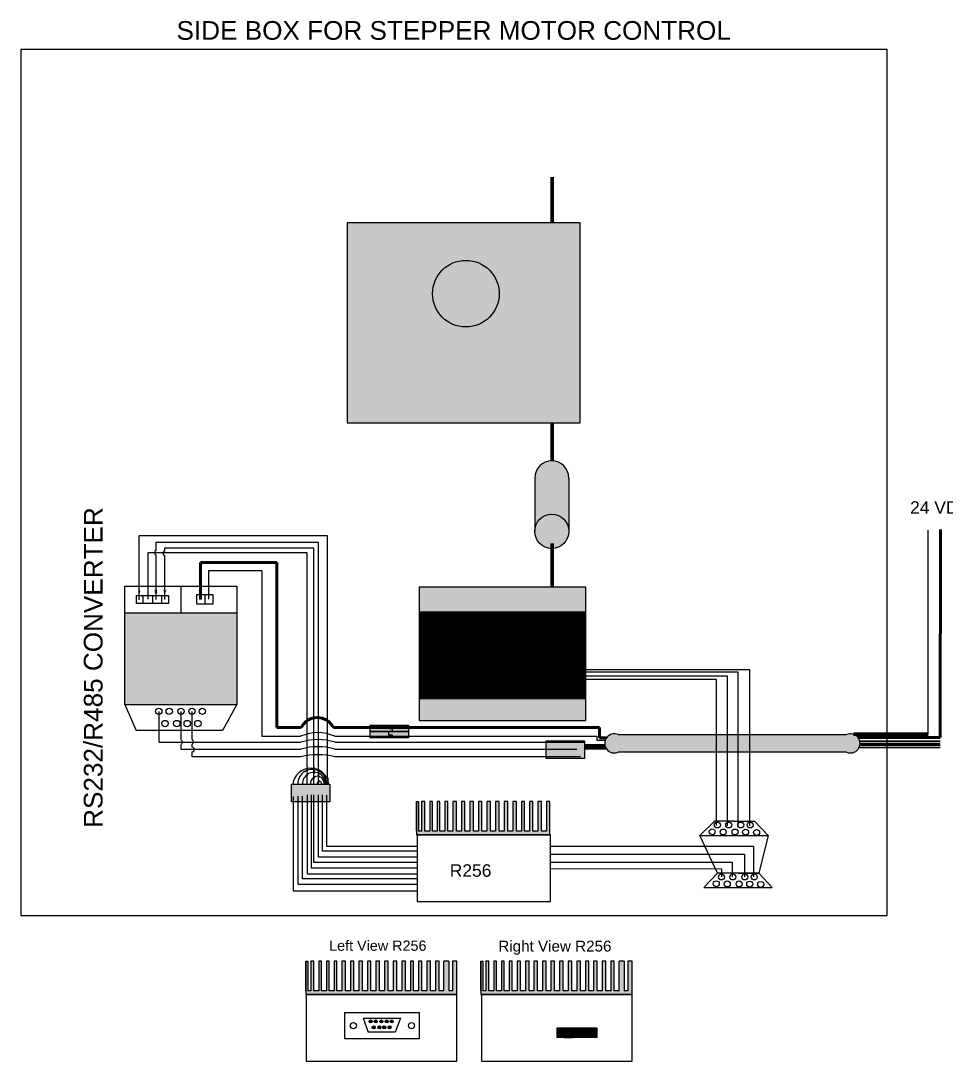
# Paper-space layout 'Layout1' of a CAD drawing. Header units: inches. Extents: x 0.8 to 43.6, y 0.8 to 32.
# Drawn here: x 0.81 to 28.58, y 0.81 to 32.04 of the extents above; entities that cross this region are included whole.
import ezdxf

# ---------------------------------------------------------------- set-up
doc = ezdxf.new("R2010")
doc.units = ezdxf.units.IN
doc.header["$MEASUREMENT"] = 0
doc.linetypes.add('ACAD_ISO03W100', pattern=[30, 12, -18])
for name, color, linetype, lineweight in [('24VDC', 1, 'Continuous', 60), ('tape', 8, 'Continuous', 90), ('White Wires Not Used', 251, 'Continuous', 25)]:
    doc.layers.add(name, color=color, linetype=linetype, lineweight=lineweight)
for name, color, linetype in [('Black GND', 250, 'Continuous'), ('Connectors', 250, 'Continuous'), ('goes out of box', 4, 'Continuous'), ('Mechanical Syste', 251, 'Continuous'), ('r232 motor control wires', 251, 'Continuous'), ('R232-R485 Converter', 189, 'Continuous'), ('R256', 7, 'Continuous'), ('R256 WIRES', 7, 'Continuous'), ('R485 Wires', 255, 'Continuous'), ('Stepper Motor', 250, 'Continuous'), ('Texts', 6, 'Continuous'), ('White Wire Cape', 251, 'Continuous'), ('White Wires Lateral', 251, 'Continuous')]:
    doc.layers.add(name, color=color, linetype=linetype)
doc.styles.get("Standard").update_dxf_attribs({"font": 'arial.ttf'})

psp = doc.layouts.get("Layout1")

# ---------------------------------------------------------------- hatches: boundary and pattern name
at = {"layer": 'Black GND'}
h = psp.add_hatch(color=1, dxfattribs=at)
h.dxf.hatch_style = 1
h.paths.add_polyline_path([(11.843, 10.899), (11.843, 10.798), (11.953, 10.798), (11.953, 10.707), (12.445, 10.707), (12.445, 10.899)])
at = {"layer": 'goes out of box'}
h = psp.add_hatch(color=1, dxfattribs=at)
h.dxf.hatch_style = 1
h.paths.add_polyline_path([(11.843, 10.899), (11.843, 10.798), (11.953, 10.798), (11.953, 10.707), (12.445, 10.707), (12.445, 10.899)], flags=17)
h.paths.add_polyline_path([(12.445, 10.707), (12.445, 10.899), (11.294, 10.899), (11.294, 10.707)])
at = {"layer": 'goes out of box', "true_color": 0x000000}
h = psp.add_hatch(color=18, dxfattribs=at)
h.dxf.hatch_style = 1
h.paths.add_polyline_path([(12.445, 10.515), (12.445, 10.707), (11.845, 10.707), (11.845, 10.606), (11.955, 10.606), (11.955, 10.515)])
h.paths.add_polyline_path([(11.955, 10.515), (11.955, 10.606), (11.845, 10.606), (11.845, 10.707), (11.294, 10.707), (11.294, 10.515)])
at = {"layer": 'Mechanical Syste', "true_color": 0x991b1e, "transparency": 33554687}
h = psp.add_hatch(color=244, dxfattribs=at)
h.dxf.hatch_style = 1
h.paths.add_polyline_path([(10.602, 19.979), (17.602, 19.979), (17.602, 25.979), (10.602, 25.979)])
at = {"layer": 'Mechanical Syste', "true_color": 0xc7c8ca, "transparency": 33554687}
h = psp.add_hatch(color=9, dxfattribs=at)
h.dxf.hatch_style = 1
h.paths.add_polyline_path([(15.168, 23.853, 1), (13.169, 23.853, 1)])
at = {"layer": 'Mechanical Syste', "true_color": 0x939598, "transparency": 33554687}
h = psp.add_hatch(color=252, dxfattribs=at)
h.dxf.hatch_style = 1
h.paths.add_polyline_path([(17.26, 18.318, 1), (16.235, 18.318, 1)])
h.paths.add_polyline_path([(17.26, 18.318, -1), (16.235, 18.318), (16.235, 16.72, -1), (17.26, 16.72)])
h.paths.add_polyline_path([(17.26, 16.72, 1), (16.235, 16.72, 1)])
at = {"layer": 'R256', "true_color": 0x000000, "transparency": 33554687}
h = psp.add_hatch(color=18, dxfattribs=at)
h.dxf.hatch_style = 1
h.paths.add_polyline_path([(12.751, 8.605), (12.692, 8.605), (12.692, 7.718), (12.692, 7.717), (12.692, 7.605), (16.692, 7.605), (16.692, 8.605), (16.588, 8.605), (16.588, 7.717), (16.439, 7.717), (16.439, 8.605), (16.329, 8.605), (16.329, 7.717), (16.18, 7.717), (16.18, 8.605), (16.077, 8.605), (16.077, 7.717), (15.928, 7.717), (15.928, 8.605), (15.833, 8.605), (15.833, 7.717), (15.684, 7.717), (15.684, 8.605), (15.574, 8.605), (15.574, 7.717), (15.425, 7.717), (15.425, 8.605), (15.315, 8.605), (15.315, 7.717), (15.166, 7.717), (15.166, 8.605), (15.056, 8.605), (15.056, 7.717), (14.907, 7.717), (14.907, 8.605), (14.797, 8.605), (14.797, 7.717), (14.648, 7.717), (14.648, 8.605), (14.546, 8.605), (14.546, 7.717), (14.397, 7.717), (14.397, 8.605), (14.287, 8.605), (14.287, 7.717), (14.138, 7.717), (14.138, 8.605), (14.036, 8.605), (14.036, 7.717), (13.887, 7.717), (13.887, 8.605), (13.777, 8.605), (13.777, 7.717), (13.627, 7.717), (13.627, 8.605), (13.54, 8.605), (13.54, 7.717), (13.391, 7.717), (13.391, 8.605), (13.312, 8.605), (13.312, 7.717), (13.163, 7.717), (13.163, 8.605), (13.083, 8.605), (13.083, 7.717), (12.934, 7.717), (12.934, 8.605), (12.841, 8.605), (12.841, 7.717), (12.751, 7.718)])
at = {"layer": 'R256', "true_color": 0x000000}
h = psp.add_hatch(color=18, dxfattribs=at)
h.dxf.hatch_style = 1
h.paths.add_polyline_path([(12.934, 8.605), (12.841, 8.605), (12.841, 7.717), (12.692, 7.718), (12.692, 7.718), (12.692, 7.717), (12.692, 7.605), (16.692, 7.605), (16.692, 8.605), (16.588, 8.605), (16.588, 7.717), (16.439, 7.717), (16.439, 8.605), (16.329, 8.605), (16.329, 7.717), (16.18, 7.717), (16.18, 8.605), (16.077, 8.605), (16.077, 7.717), (15.928, 7.717), (15.928, 8.605), (15.833, 8.605), (15.833, 7.717), (15.684, 7.717), (15.684, 8.605), (15.574, 8.605), (15.574, 7.717), (15.425, 7.717), (15.425, 8.605), (15.315, 8.605), (15.315, 7.717), (15.166, 7.717), (15.166, 8.605), (15.056, 8.605), (15.056, 7.717), (14.907, 7.717), (14.907, 8.605), (14.797, 8.605), (14.797, 7.717), (14.648, 7.717), (14.648, 8.605), (14.546, 8.605), (14.546, 7.717), (14.397, 7.717), (14.397, 8.605), (14.287, 8.605), (14.287, 7.717), (14.138, 7.717), (14.138, 8.605), (14.036, 8.605), (14.036, 7.717), (13.887, 7.717), (13.887, 8.605), (13.777, 8.605), (13.777, 7.717), (13.627, 7.717), (13.627, 8.605), (13.54, 8.605), (13.54, 7.717), (13.391, 7.717), (13.391, 8.605), (13.312, 8.605), (13.312, 7.717), (13.163, 7.717), (13.163, 8.605), (13.083, 8.605), (13.083, 7.717), (12.934, 7.717)])
h = psp.add_hatch(color=18, dxfattribs=at)
h.dxf.hatch_style = 1
h.paths.add_polyline_path([(9.512, 2.923), (9.422, 2.924), (9.422, 3.811), (9.363, 3.811), (9.363, 2.924), (9.363, 2.923), (9.363, 2.811), (13.901, 2.811), (13.901, 3.811), (13.769, 3.811), (13.769, 2.923), (13.11, 2.923), (13.11, 3.811), (13, 3.811), (13, 2.923), (12.851, 2.923), (12.851, 3.811), (12.748, 3.811), (12.748, 2.923), (12.599, 2.923), (12.599, 3.811), (12.505, 3.811), (12.505, 2.923), (12.356, 2.923), (12.356, 3.811), (12.246, 3.811), (12.246, 2.923), (12.097, 2.923), (12.097, 3.811), (11.987, 3.811), (11.987, 2.923), (11.837, 2.923), (11.837, 3.811), (11.728, 3.811), (11.728, 2.923), (11.578, 2.923), (11.578, 3.811), (11.469, 3.811), (11.469, 2.923), (11.319, 2.923), (11.319, 3.811), (11.217, 3.811), (11.217, 2.923), (11.068, 2.923), (11.068, 3.811), (10.958, 3.811), (10.958, 2.923), (10.809, 2.923), (10.809, 3.811), (10.707, 3.811), (10.707, 2.923), (10.558, 2.923), (10.558, 3.811), (10.448, 3.811), (10.448, 2.923), (10.299, 2.923), (10.299, 3.811), (10.212, 3.811), (10.212, 2.923), (10.062, 2.923), (10.062, 3.811), (9.983, 3.811), (9.983, 2.923), (9.834, 2.923), (9.834, 3.811), (9.754, 3.811), (9.754, 2.923), (9.605, 2.923), (9.605, 3.811), (9.512, 3.811)])
at = {"layer": 'R256', "true_color": 0x000000, "transparency": 33554687}
h = psp.add_hatch(color=18, dxfattribs=at)
h.dxf.hatch_style = 1
h.paths.add_polyline_path([(9.422, 3.811), (9.363, 3.811), (9.363, 2.924), (9.363, 2.923), (9.363, 2.811), (13.901, 2.811), (13.901, 3.811), (13.769, 3.811), (13.769, 2.923), (13.11, 2.923), (13.11, 3.811), (13, 3.811), (13, 2.923), (12.851, 2.923), (12.851, 3.811), (12.748, 3.811), (12.748, 2.923), (12.599, 2.923), (12.599, 3.811), (12.505, 3.811), (12.505, 2.923), (12.356, 2.923), (12.356, 3.811), (12.246, 3.811), (12.246, 2.923), (12.097, 2.923), (12.097, 3.811), (11.987, 3.811), (11.987, 2.923), (11.837, 2.923), (11.837, 3.811), (11.728, 3.811), (11.728, 2.923), (11.578, 2.923), (11.578, 3.811), (11.469, 3.811), (11.469, 2.923), (11.319, 2.923), (11.319, 3.811), (11.217, 3.811), (11.217, 2.923), (11.068, 2.923), (11.068, 3.811), (10.958, 3.811), (10.958, 2.923), (10.809, 2.923), (10.809, 3.811), (10.707, 3.811), (10.707, 2.923), (10.558, 2.923), (10.558, 3.811), (10.448, 3.811), (10.448, 2.923), (10.299, 2.923), (10.299, 3.811), (10.212, 3.811), (10.212, 2.923), (10.062, 2.923), (10.062, 3.811), (9.983, 3.811), (9.983, 2.923), (9.834, 2.923), (9.834, 3.811), (9.754, 3.811), (9.754, 2.923), (9.605, 2.923), (9.605, 3.811), (9.512, 3.811), (9.512, 2.923), (9.422, 2.924)])
h = psp.add_hatch(color=18, dxfattribs=at)
h.dxf.hatch_style = 1
h.paths.add_polyline_path([(13.364, 3.811), (13.262, 3.811), (13.262, 2.923), (13.113, 2.923), (13.11, 2.923), (13.11, 3.811), (13.018, 3.811), (13, 3.811), (13, 2.923), (12.851, 2.923), (12.851, 3.811), (12.748, 3.811), (12.748, 2.923), (12.599, 2.923), (12.599, 3.811), (12.505, 3.811), (12.505, 2.923), (12.356, 2.923), (12.356, 3.811), (12.246, 3.811), (12.246, 2.923), (12.097, 2.923), (12.097, 3.811), (11.987, 3.811), (11.987, 2.923), (11.837, 2.923), (11.837, 3.811), (11.728, 3.811), (11.728, 2.923), (11.578, 2.923), (11.578, 3.811), (11.469, 3.811), (11.469, 2.923), (11.319, 2.923), (11.319, 3.811), (11.217, 3.811), (11.217, 2.923), (11.068, 2.923), (11.068, 3.811), (10.958, 3.811), (10.958, 2.923), (10.809, 2.923), (10.809, 3.811), (10.707, 3.811), (10.707, 2.923), (10.558, 2.923), (10.558, 3.811), (10.448, 3.811), (10.448, 2.923), (10.299, 2.923), (10.299, 3.811), (10.212, 3.811), (10.212, 2.923), (10.062, 2.923), (10.062, 3.811), (9.983, 3.811), (9.983, 2.923), (9.834, 2.923), (9.834, 3.811), (9.754, 3.811), (9.754, 2.923), (9.605, 2.923), (9.605, 3.811), (9.512, 3.811), (9.512, 2.923), (9.422, 2.924), (9.422, 3.811), (9.363, 3.811), (9.363, 2.924), (9.363, 2.923), (9.363, 2.811), (13.901, 2.811), (13.901, 3.811), (13.769, 3.811), (13.769, 2.923), (13.762, 2.923), (13.66, 2.923), (13.66, 3.811), (13.51, 3.811), (13.51, 2.923), (13.364, 2.923)])
at = {"layer": 'R256', "true_color": 0x000000}
h = psp.add_hatch(color=18, dxfattribs=at)
h.dxf.hatch_style = 1
h.paths.add_polyline_path([(14.767, 2.923), (14.677, 2.924), (14.677, 3.811), (14.618, 3.811), (14.618, 2.924), (14.618, 2.923), (14.618, 2.811), (19.156, 2.811), (19.156, 3.811), (19.024, 3.811), (19.024, 2.923), (18.365, 2.923), (18.365, 3.811), (18.255, 3.811), (18.255, 2.923), (18.106, 2.923), (18.106, 3.811), (18.003, 3.811), (18.003, 2.923), (17.854, 2.923), (17.854, 3.811), (17.759, 3.811), (17.759, 2.923), (17.61, 2.923), (17.61, 3.811), (17.5, 3.811), (17.5, 2.923), (17.351, 2.923), (17.351, 3.811), (17.241, 3.811), (17.241, 2.923), (17.092, 2.923), (17.092, 3.811), (16.982, 3.811), (16.982, 2.923), (16.833, 2.923), (16.833, 3.811), (16.723, 3.811), (16.723, 2.923), (16.574, 2.923), (16.574, 3.811), (16.472, 3.811), (16.472, 2.923), (16.323, 2.923), (16.323, 3.811), (16.213, 3.811), (16.213, 2.923), (16.064, 2.923), (16.064, 3.811), (15.962, 3.811), (15.962, 2.923), (15.812, 2.923), (15.812, 3.811), (15.703, 3.811), (15.703, 2.923), (15.553, 2.923), (15.553, 3.811), (15.466, 3.811), (15.466, 2.923), (15.317, 2.923), (15.317, 3.811), (15.238, 3.811), (15.238, 2.923), (15.089, 2.923), (15.089, 3.811), (15.009, 3.811), (15.009, 2.923), (14.86, 2.923), (14.86, 3.811), (14.767, 3.811)])
at = {"layer": 'R256', "true_color": 0x000000, "transparency": 33554687}
h = psp.add_hatch(color=18, dxfattribs=at)
h.dxf.hatch_style = 1
h.paths.add_polyline_path([(14.677, 3.811), (14.618, 3.811), (14.618, 2.924), (14.618, 2.923), (14.618, 2.811), (19.156, 2.811), (19.156, 3.811), (19.024, 3.811), (19.024, 2.923), (18.365, 2.923), (18.365, 3.811), (18.255, 3.811), (18.255, 2.923), (18.106, 2.923), (18.106, 3.811), (18.003, 3.811), (18.003, 2.923), (17.854, 2.923), (17.854, 3.811), (17.759, 3.811), (17.759, 2.923), (17.61, 2.923), (17.61, 3.811), (17.5, 3.811), (17.5, 2.923), (17.351, 2.923), (17.351, 3.811), (17.241, 3.811), (17.241, 2.923), (17.092, 2.923), (17.092, 3.811), (16.982, 3.811), (16.982, 2.923), (16.833, 2.923), (16.833, 3.811), (16.723, 3.811), (16.723, 2.923), (16.574, 2.923), (16.574, 3.811), (16.472, 3.811), (16.472, 2.923), (16.323, 2.923), (16.323, 3.811), (16.213, 3.811), (16.213, 2.923), (16.064, 2.923), (16.064, 3.811), (15.962, 3.811), (15.962, 2.923), (15.812, 2.923), (15.812, 3.811), (15.703, 3.811), (15.703, 2.923), (15.553, 2.923), (15.553, 3.811), (15.466, 3.811), (15.466, 2.923), (15.317, 2.923), (15.317, 3.811), (15.238, 3.811), (15.238, 2.923), (15.089, 2.923), (15.089, 3.811), (15.009, 3.811), (15.009, 2.923), (14.86, 2.923), (14.86, 3.811), (14.767, 3.811), (14.767, 2.923), (14.677, 2.924)])
h = psp.add_hatch(color=18, dxfattribs=at)
h.dxf.hatch_style = 1
h.paths.add_polyline_path([(18.619, 3.811), (18.517, 3.811), (18.517, 2.923), (18.368, 2.923), (18.365, 2.923), (18.365, 3.811), (18.273, 3.811), (18.255, 3.811), (18.255, 2.923), (18.106, 2.923), (18.106, 3.811), (18.003, 3.811), (18.003, 2.923), (17.854, 2.923), (17.854, 3.811), (17.759, 3.811), (17.759, 2.923), (17.61, 2.923), (17.61, 3.811), (17.5, 3.811), (17.5, 2.923), (17.351, 2.923), (17.351, 3.811), (17.241, 3.811), (17.241, 2.923), (17.092, 2.923), (17.092, 3.811), (16.982, 3.811), (16.982, 2.923), (16.833, 2.923), (16.833, 3.811), (16.723, 3.811), (16.723, 2.923), (16.574, 2.923), (16.574, 3.811), (16.472, 3.811), (16.472, 2.923), (16.323, 2.923), (16.323, 3.811), (16.213, 3.811), (16.213, 2.923), (16.064, 2.923), (16.064, 3.811), (15.962, 3.811), (15.962, 2.923), (15.812, 2.923), (15.812, 3.811), (15.703, 3.811), (15.703, 2.923), (15.553, 2.923), (15.553, 3.811), (15.466, 3.811), (15.466, 2.923), (15.317, 2.923), (15.317, 3.811), (15.238, 3.811), (15.238, 2.923), (15.089, 2.923), (15.089, 3.811), (15.009, 3.811), (15.009, 2.923), (14.86, 2.923), (14.86, 3.811), (14.767, 3.811), (14.767, 2.923), (14.677, 2.924), (14.677, 3.811), (14.618, 3.811), (14.618, 2.924), (14.618, 2.923), (14.618, 2.811), (19.156, 2.811), (19.156, 3.811), (19.024, 3.811), (19.024, 2.923), (19.017, 2.923), (18.914, 2.923), (18.914, 3.811), (18.765, 3.811), (18.765, 2.923), (18.619, 2.923)])
at = {"layer": 'R256 WIRES', "transparency": 33554687}
h = psp.add_hatch(color=1, dxfattribs=at)
h.dxf.hatch_style = 1
h.paths.add_polyline_path([(11.311, 1.958, 1), (11.311, 2.05, 1)])
at = {"layer": 'R256 WIRES', "true_color": 0x000000, "transparency": 33554687}
h = psp.add_hatch(color=18, dxfattribs=at)
h.dxf.hatch_style = 1
h.paths.add_polyline_path([(11.462, 2.05, 1), (11.462, 1.958, 1)])
at = {"layer": 'R256 WIRES', "transparency": 33554687}
h = psp.add_hatch(color=36, dxfattribs=at)
h.dxf.hatch_style = 1
h.paths.add_polyline_path([(11.632, 2.05, -1), (11.632, 1.958, -1)])
at = {"layer": 'R256 WIRES', "true_color": 0x000000, "transparency": 33554687}
h = psp.add_hatch(color=18, dxfattribs=at)
h.dxf.hatch_style = 1
h.paths.add_polyline_path([(11.825, 2.036, 0.664095), (11.747, 2.004, 0.201854), (11.76, 1.971)])
at = {"layer": 'R256 WIRES', "transparency": 33554687}
h = psp.add_hatch(color=7, dxfattribs=at)
h.dxf.hatch_style = 1
h.paths.add_polyline_path([(11.838, 2.004, 0.201854), (11.825, 2.036), (11.76, 1.971, 0.664095)])
at = {"layer": 'R256 WIRES', "true_color": 0xf8991e, "transparency": 33554687}
h = psp.add_hatch(color=30, dxfattribs=at)
h.dxf.hatch_style = 1
h.paths.add_polyline_path([(11.943, 2.05, 1), (11.943, 1.958, 1)])
at = {"layer": 'R256 WIRES', "true_color": 0xf26722, "transparency": 33554687}
h = psp.add_hatch(color=30, dxfattribs=at)
h.dxf.hatch_style = 1
h.paths.add_polyline_path([(11.943, 2.05, 1), (11.943, 1.958, 1)])
at = {"layer": 'R256 WIRES', "transparency": 33554687}
h = psp.add_hatch(color=3, dxfattribs=at)
h.dxf.hatch_style = 1
h.paths.add_polyline_path([(11.402, 1.873, 1), (11.402, 1.782, 1)])
h = psp.add_hatch(color=7, dxfattribs=at)
h.dxf.hatch_style = 1
h.paths.add_polyline_path([(11.572, 1.873, 1), (11.572, 1.782, 1)])
h = psp.add_hatch(color=5, dxfattribs=at)
h.dxf.hatch_style = 1
h.paths.add_polyline_path([(11.722, 1.873, 1), (11.722, 1.782, 1)])
at = {"layer": 'R256 WIRES', "true_color": 0xf1eb1f, "transparency": 33554687}
h = psp.add_hatch(color=2, dxfattribs=at)
h.dxf.hatch_style = 1
h.paths.add_polyline_path([(11.878, 1.873, 1), (11.878, 1.782, 1)])
at = {"layer": 'R256 WIRES', "transparency": 33554687}
h = psp.add_hatch(color=1, dxfattribs=at)
h.dxf.hatch_style = 1
h.paths.add_polyline_path([(16.907, 1.811), (16.907, 1.525), (17.214, 1.525), (17.214, 1.811)])
h = psp.add_hatch(color=5, dxfattribs=at)
h.dxf.hatch_style = 1
h.paths.add_polyline_path([(17.214, 1.811), (17.214, 1.525), (17.511, 1.525), (17.511, 1.811)])
h = psp.add_hatch(color=3, dxfattribs=at)
h.dxf.hatch_style = 1
h.paths.add_polyline_path([(17.511, 1.525), (17.784, 1.525), (17.784, 1.811), (17.511, 1.811)])
at = {"layer": 'R256 WIRES', "true_color": 0x000000, "transparency": 33554687}
h = psp.add_hatch(color=18, dxfattribs=at)
h.dxf.hatch_style = 1
h.paths.add_polyline_path([(17.784, 1.525), (18.102, 1.525), (18.102, 1.811), (17.784, 1.811)])
at = {"layer": 'Stepper Motor', "true_color": 0x000000, "transparency": 33554687}
h = psp.add_hatch(color=18, dxfattribs=at)
h.dxf.hatch_style = 1
h.paths.add_polyline_path([(12.766, 15.037), (12.766, 14.301), (17.766, 14.301), (17.766, 15.037)])
h.paths.add_polyline_path([(12.766, 11.702), (12.766, 11.037), (17.766, 11.037), (17.766, 11.702)])
h = psp.add_hatch(dxfattribs=at)
h.set_pattern_fill('PLAST', color=18, scale=0.21, angle=360)
h.set_pattern_definition([(360, (-82.890735, -1.484953), (1e-17, 0.0525), []), (360, (-82.890735, -1.47839), (1e-17, 0.0525), []), (360, (-82.890735, -1.47183), (1e-17, 0.0525), [])])
h.paths.add_polyline_path([(12.766, 14.301), (12.766, 11.702), (17.766, 11.702), (17.766, 14.301)])
at = {"layer": 'tape', "true_color": 0x000000, "transparency": 33554687}
h = psp.add_hatch(color=18, dxfattribs=at)
h.dxf.hatch_style = 1
h.paths.add_polyline_path([(16.577, 10.426), (16.577, 9.901), (17.727, 9.901), (17.727, 10.426)])
h = psp.add_hatch(color=18, dxfattribs=at)
h.dxf.hatch_style = 1
h.paths.add_polyline_path([(8.935, 9.126), (8.935, 8.602), (10.085, 8.602), (10.085, 9.126)])
at = {"layer": 'White Wire Cape', "true_color": 0x939598, "transparency": 33554687}
h = psp.add_hatch(color=252, dxfattribs=at)
h.dxf.hatch_style = 1
h.paths.add_polyline_path([(18.335, 10.352, 1), (18.912, 10.352, 1)])
h.paths.add_polyline_path([(25.708, 10.617), (18.738, 10.617, -0.299603), (18.912, 10.352, -0.299603), (18.738, 10.087), (25.708, 10.087)])
h.paths.add_polyline_path([(25.594, 10.617), (25.708, 10.617), (25.708, 10.087), (25.594, 10.087, 0.538932), (25.996, 10.352, 0.538932)])
at = {"layer": 'White Wires Lateral', "true_color": 0x22346e, "transparency": 33554687}
h = psp.add_hatch(color=159, dxfattribs=at)
h.dxf.hatch_style = 1
h.paths.add_polyline_path([(3.936, 14.269), (3.936, 11.52), (7.299, 11.52), (7.299, 14.269)])

# ---------------------------------------------------------------- linework, layer by layer
at = {"layer": '24VDC'}
for p, q in [((28.405, 10.533), (28.413, 16.769)), ((6.207, 14.675), (6.207, 15.779)), ((6.207, 15.779), (8.497, 15.779)), ((8.497, 15.779), (8.497, 10.828)), ((8.497, 10.828), (9.227, 10.828)), ((10.196, 10.828), (18.176, 10.828)), ((18.176, 10.828), (18.176, 10.514)), ((18.176, 10.514), (18.385, 10.514)), ((25.932, 10.533), (28.405, 10.533))]:
    psp.add_line(p, q, dxfattribs=at)
psp.add_arc((9.711, 10.589), 0.54, 26.2128, 153.7872, dxfattribs=at)
at = {"layer": 'Black GND'}
for p, q in [((28.044, 10.626), (28.044, 16.749)), ((6.451, 14.677), (6.451, 15.545)), ((6.451, 15.545), (8.048, 15.545)), ((8.048, 15.545), (8.048, 10.717)), ((8.048, 10.717), (8.048, 10.566)), ((8.048, 10.566), (9.211, 10.566)), ((10.233, 10.566), (18.095, 10.566)), ((18.095, 10.566), (18.095, 10.449)), ((18.095, 10.449), (18.352, 10.449))]:
    psp.add_line(p, q, dxfattribs=at)
at = {"layer": 'Black GND', "lineweight": 90}
psp.add_line((25.796, 10.626), (28.044, 10.626), dxfattribs=at)
at = {"layer": 'Black GND'}
psp.add_arc((9.722, 9.435), 1.24, 65.6838, 114.3162, dxfattribs=at)
at = {"layer": 'Connectors'}
for p, q in [((4.478, 14.79), (4.478, 14.55)), ((4.764, 14.79), (4.764, 14.55)), ((5.033, 14.79), (5.033, 14.55)), ((6.332, 14.819), (6.332, 14.535)), ((3.936, 11.52), (7.299, 11.52)), ((3.936, 11.52), (4.274, 10.74)), ((7.299, 11.52), (6.867, 10.74)), ((11.843, 10.899), (11.843, 10.798)), ((11.843, 10.798), (11.953, 10.798)), ((11.845, 10.707), (11.845, 10.606)), ((11.953, 10.798), (11.953, 10.707)), ((11.845, 10.606), (11.955, 10.606)), ((11.955, 10.606), (11.955, 10.515)), ((21.625, 8.018), (21.19, 7.584)), ((22.213, 8.018), (21.625, 8.018)), ((22.213, 8.018), (22.832, 8.018)), ((22.832, 8.018), (23.236, 7.584)), ((21.19, 7.584), (23.236, 7.584)), ((21.716, 6.458), (21.313, 6.025)), ((22.336, 6.458), (21.716, 6.458)), ((22.336, 6.458), (22.956, 6.458)), ((22.956, 6.458), (23.359, 6.025)), ((21.313, 6.025), (23.359, 6.025)), ((11.087, 2.106), (11.237, 1.686)), ((11.087, 2.106), (11.453, 2.106)), ((11.159, 2.106), (12.205, 2.106)), ((12.205, 2.106), (12.052, 1.686)), ((12.052, 1.686), (11.237, 1.686))]:
    psp.add_line(p, q, dxfattribs=at)
for points in [[(4.281, 14.79), (5.248, 14.79), (5.248, 14.55), (4.281, 14.55)], [(6.092, 14.819), (6.572, 14.819), (6.572, 14.535), (6.092, 14.535)], [(12.445, 10.707), (11.294, 10.707), (11.294, 10.899), (12.445, 10.899)], [(12.445, 10.702), (11.294, 10.702), (11.294, 10.894), (12.445, 10.894)], [(12.445, 10.515), (11.294, 10.515), (11.294, 10.707), (12.445, 10.707)], [(22.956, 6.458), (21.716, 6.458), (21.19, 7.584), (23.236, 7.584)], [(10.534, 2.272), (12.766, 2.272), (12.766, 1.482), (10.534, 1.482)]]:
    psp.add_lwpolyline(points, close=True, dxfattribs=at)
psp.add_lwpolyline([(6.867, 10.74), (4.274, 10.74)], dxfattribs=at)
for centre, radius in [((4.954, 11.313), 0.0952), ((5.266, 11.313), 0.0952), ((5.619, 11.313), 0.0952), ((5.952, 11.313), 0.0952), ((6.263, 11.313), 0.0952), ((5.141, 10.948), 0.0952), ((5.494, 10.948), 0.0952), ((5.806, 10.948), 0.0952), ((6.128, 10.948), 0.0952), ((21.716, 7.902), 0.0896), ((22.055, 7.902), 0.0896), ((22.416, 7.902), 0.0896), ((22.699, 7.902), 0.0896), ((21.56, 7.697), 0.0896), ((21.89, 7.692), 0.0896), ((22.245, 7.692), 0.0896), ((22.562, 7.688), 0.0896), ((22.894, 7.678), 0.0896), ((21.839, 6.342), 0.0896), ((22.179, 6.342), 0.0896), ((22.539, 6.342), 0.0896), ((22.822, 6.342), 0.0896), ((21.683, 6.138), 0.0896), ((22.013, 6.133), 0.0896), ((22.369, 6.133), 0.0896), ((22.685, 6.128), 0.0896), ((23.017, 6.118), 0.0896), ((10.796, 1.877), 0.0918), ((12.537, 1.877), 0.0918)]:
    psp.add_circle(centre, radius, dxfattribs=at)
at = {"layer": 'Mechanical Syste', "lineweight": 140}
for p, q in [((16.761, 25.973), (16.761, 27.351)), ((16.761, 18.83), (16.761, 19.979)), ((16.761, 15.037), (16.761, 16.352))]:
    psp.add_line(p, q, dxfattribs=at)
at = {"layer": 'Mechanical Syste'}
for p, q in [((16.235, 18.318), (16.235, 16.72)), ((17.26, 18.318), (17.26, 16.72))]:
    psp.add_line(p, q, dxfattribs=at)
psp.add_lwpolyline([(10.602, 19.979), (17.602, 19.979), (17.602, 25.979), (10.602, 25.979)], close=True, dxfattribs=at)
for centre, radius in [((14.168, 23.853), 1), ((16.747, 16.72), 0.513)]:
    psp.add_circle(centre, radius, dxfattribs=at)
psp.add_arc((16.747, 18.318), 0.513, 0, 180, dxfattribs=at)
at = {"layer": 'r232 motor control wires', "color": 251, "lineweight": 35}
for p, q in [((28.405, 10.419), (25.989, 10.414)), ((28.405, 10.348), (25.996, 10.352)), ((17.727, 10.304), (18.339, 10.304)), ((17.727, 10.27), (18.347, 10.27)), ((17.727, 10.23), (18.362, 10.23)), ((17.727, 10.188), (18.386, 10.188)), ((28.405, 10.224), (25.969, 10.229)), ((28.405, 10.299), (25.992, 10.302))]:
    psp.add_line(p, q, dxfattribs=at)
at = {"layer": 'r232 motor control wires', "color": 5}
for points in [[(4.954, 11.313), (4.954, 10.385), (9.217, 10.385)], [(10.242, 10.385), (17.727, 10.385)]]:
    psp.add_lwpolyline(points, dxfattribs=at)
at = {"layer": 'r232 motor control wires', "color": 3}
psp.add_lwpolyline([(5.619, 11.313), (5.619, 10.467, -0.454202), (5.619, 10.311), (5.619, 10.181), (9.217, 10.181)], format="xyb", dxfattribs=at)
at = {"layer": 'r232 motor control wires', "color": 1}
psp.add_lwpolyline([(9.221, 9.944), (5.952, 9.944), (5.952, 10.098, 1.003971), (5.952, 10.234), (5.952, 10.328, 0.621122), (5.952, 10.464), (5.952, 11.313)], format="xyb", dxfattribs=at)
at = {"layer": 'r232 motor control wires', "color": 3}
psp.add_lwpolyline([(10.239, 10.181), (17.499, 10.181)], dxfattribs=at)
at = {"layer": 'r232 motor control wires', "color": 1}
psp.add_lwpolyline([(17.612, 9.944), (10.239, 9.944)], dxfattribs=at)
at = {"layer": 'r232 motor control wires', "color": 5}
psp.add_arc((9.73, 8.767), 1.697, 72.4311, 107.5689, dxfattribs=at)
at = {"layer": 'r232 motor control wires', "color": 3}
psp.add_arc((9.728, 8.407), 1.846, 73.9425, 106.0575, dxfattribs=at)
at = {"layer": 'r232 motor control wires', "color": 1}
psp.add_arc((9.73, 8.086), 1.926, 74.6747, 105.3253, dxfattribs=at)
at = {"layer": 'R232-R485 Converter'}
for p, q in [((5.617, 15.073), (5.617, 14.269)), ((3.936, 14.269), (7.299, 14.269))]:
    psp.add_line(p, q, dxfattribs=at)
psp.add_lwpolyline([(3.936, 11.52), (3.936, 15.073), (7.299, 15.073), (7.299, 11.52)], dxfattribs=at)
at = {"layer": 'R256'}
for p, q in [((12.841, 7.717), (12.751, 7.718)), ((9.512, 2.923), (9.422, 2.924)), ((14.767, 2.923), (14.677, 2.924))]:
    psp.add_line(p, q, dxfattribs=at)
for points in [[(12.692, 8.605), (12.692, 7.605), (16.692, 7.605), (16.692, 8.605), (16.588, 8.605)], [(12.692, 7.717), (12.692, 8.605)], [(12.692, 7.718), (12.692, 8.605), (12.751, 8.605), (12.751, 7.718)], [(12.934, 8.605), (12.841, 8.605)], [(12.841, 8.605), (12.841, 7.717)], [(13.083, 8.605), (13.083, 7.717), (12.934, 7.717), (12.934, 8.605)], [(13.163, 8.605), (13.083, 8.605)], [(13.312, 8.605), (13.312, 7.717), (13.163, 7.717), (13.163, 8.605)], [(13.391, 8.605), (13.312, 8.605)], [(13.54, 8.605), (13.54, 7.717), (13.391, 7.717), (13.391, 8.605)], [(13.627, 8.605), (13.54, 8.605)], [(13.777, 8.605), (13.777, 7.717), (13.627, 7.717), (13.627, 8.605)], [(13.887, 8.605), (13.777, 8.605)], [(14.036, 8.605), (14.036, 7.717), (13.887, 7.717), (13.887, 8.605)], [(14.138, 8.605), (14.036, 8.605)], [(14.287, 8.605), (14.287, 7.717), (14.138, 7.717), (14.138, 8.605)], [(14.397, 8.605), (14.287, 8.605)], [(14.546, 8.605), (14.546, 7.717), (14.397, 7.717), (14.397, 8.605)], [(14.648, 8.605), (14.546, 8.605)], [(14.797, 8.605), (14.797, 7.717), (14.648, 7.717), (14.648, 8.605)], [(14.907, 8.605), (14.797, 8.605)], [(15.056, 8.605), (15.056, 7.717), (14.907, 7.717), (14.907, 8.605)], [(15.166, 8.605), (15.056, 8.605)], [(15.315, 8.605), (15.315, 7.717), (15.166, 7.717), (15.166, 8.605)], [(15.425, 8.605), (15.315, 8.605)], [(15.574, 8.605), (15.574, 7.717), (15.425, 7.717), (15.425, 8.605)], [(15.684, 8.605), (15.574, 8.605)], [(15.833, 8.605), (15.833, 7.717), (15.684, 7.717), (15.684, 8.605)], [(15.928, 8.605), (15.833, 8.605)], [(16.077, 8.605), (16.077, 7.717), (15.928, 7.717), (15.928, 8.605)], [(16.18, 8.605), (16.077, 8.605)], [(16.329, 8.605), (16.329, 7.717), (16.18, 7.717), (16.18, 8.605)], [(16.439, 8.605), (16.329, 8.605)], [(16.588, 8.605), (16.588, 7.717), (16.439, 7.717), (16.439, 8.605)], [(9.363, 3.811), (9.363, 2.811), (13.901, 2.811), (13.901, 3.811), (13.769, 3.811)], [(9.363, 2.923), (9.363, 3.811)], [(9.363, 2.924), (9.363, 3.811), (9.422, 3.811), (9.422, 2.924)], [(9.512, 3.811), (9.512, 2.923)], [(9.605, 3.811), (9.512, 3.811)], [(9.754, 3.811), (9.754, 2.923), (9.605, 2.923), (9.605, 3.811)], [(9.834, 3.811), (9.754, 3.811)], [(9.983, 3.811), (9.983, 2.923), (9.834, 2.923), (9.834, 3.811)], [(10.062, 3.811), (9.983, 3.811)], [(10.212, 3.811), (10.212, 2.923), (10.062, 2.923), (10.062, 3.811)], [(10.299, 3.811), (10.212, 3.811)], [(10.448, 3.811), (10.448, 2.923), (10.299, 2.923), (10.299, 3.811)], [(10.558, 3.811), (10.448, 3.811)], [(10.707, 3.811), (10.707, 2.923), (10.558, 2.923), (10.558, 3.811)], [(10.809, 3.811), (10.707, 3.811)], [(10.958, 3.811), (10.958, 2.923), (10.809, 2.923), (10.809, 3.811)], [(11.068, 3.811), (10.958, 3.811)], [(11.217, 3.811), (11.217, 2.923), (11.068, 2.923), (11.068, 3.811)], [(11.319, 3.811), (11.217, 3.811)], [(11.469, 3.811), (11.469, 2.923), (11.319, 2.923), (11.319, 3.811)], [(11.578, 3.811), (11.469, 3.811)], [(11.728, 3.811), (11.728, 2.923), (11.578, 2.923), (11.578, 3.811)], [(11.837, 3.811), (11.728, 3.811)], [(11.987, 3.811), (11.987, 2.923), (11.837, 2.923), (11.837, 3.811)], [(12.097, 3.811), (11.987, 3.811)], [(12.246, 3.811), (12.246, 2.923), (12.097, 2.923), (12.097, 3.811)], [(12.356, 3.811), (12.246, 3.811)], [(12.505, 3.811), (12.505, 2.923), (12.356, 2.923), (12.356, 3.811)], [(12.599, 3.811), (12.505, 3.811)], [(12.748, 3.811), (12.748, 2.923), (12.599, 2.923), (12.599, 3.811)], [(12.851, 3.811), (12.748, 3.811)], [(13, 3.811), (13, 2.923), (12.851, 2.923), (12.851, 3.811)], [(13.11, 3.811), (13, 3.811)], [(13.113, 3.811), (13.018, 3.811)], [(13.262, 2.923), (13.11, 2.923), (13.11, 3.811)], [(13.262, 3.811), (13.262, 2.923), (13.113, 2.923)], [(13.364, 3.811), (13.262, 3.811)], [(13.364, 3.811), (13.262, 3.811)], [(13.51, 2.923), (13.364, 2.923), (13.364, 3.811)], [(13.66, 3.811), (13.51, 3.811)], [(13.51, 2.923), (13.51, 3.811)], [(13.623, 3.811), (13.513, 3.811)], [(13.769, 3.811), (13.769, 2.923), (13.66, 2.923)], [(13.66, 3.811), (13.66, 2.923)], [(14.618, 3.811), (14.618, 2.811), (19.156, 2.811), (19.156, 3.811), (19.024, 3.811)], [(14.618, 2.923), (14.618, 3.811)], [(14.618, 2.924), (14.618, 3.811), (14.677, 3.811), (14.677, 2.924)], [(14.86, 3.811), (14.767, 3.811)], [(14.767, 3.811), (14.767, 2.923)], [(15.009, 3.811), (15.009, 2.923), (14.86, 2.923), (14.86, 3.811)], [(15.089, 3.811), (15.009, 3.811)], [(15.238, 3.811), (15.238, 2.923), (15.089, 2.923), (15.089, 3.811)], [(15.317, 3.811), (15.238, 3.811)], [(15.466, 3.811), (15.466, 2.923), (15.317, 2.923), (15.317, 3.811)], [(15.553, 3.811), (15.466, 3.811)], [(15.703, 3.811), (15.703, 2.923), (15.553, 2.923), (15.553, 3.811)], [(15.812, 3.811), (15.703, 3.811)], [(15.962, 3.811), (15.962, 2.923), (15.812, 2.923), (15.812, 3.811)], [(16.064, 3.811), (15.962, 3.811)], [(16.213, 3.811), (16.213, 2.923), (16.064, 2.923), (16.064, 3.811)], [(16.323, 3.811), (16.213, 3.811)], [(16.472, 3.811), (16.472, 2.923), (16.323, 2.923), (16.323, 3.811)], [(16.574, 3.811), (16.472, 3.811)], [(16.723, 3.811), (16.723, 2.923), (16.574, 2.923), (16.574, 3.811)], [(16.833, 3.811), (16.723, 3.811)], [(16.982, 3.811), (16.982, 2.923), (16.833, 2.923), (16.833, 3.811)], [(17.092, 3.811), (16.982, 3.811)], [(17.241, 3.811), (17.241, 2.923), (17.092, 2.923), (17.092, 3.811)], [(17.351, 3.811), (17.241, 3.811)], [(17.5, 3.811), (17.5, 2.923), (17.351, 2.923), (17.351, 3.811)], [(17.61, 3.811), (17.5, 3.811)], [(17.759, 3.811), (17.759, 2.923), (17.61, 2.923), (17.61, 3.811)], [(17.854, 3.811), (17.759, 3.811)], [(18.003, 3.811), (18.003, 2.923), (17.854, 2.923), (17.854, 3.811)], [(18.106, 3.811), (18.003, 3.811)], [(18.255, 3.811), (18.255, 2.923), (18.106, 2.923), (18.106, 3.811)], [(18.365, 3.811), (18.255, 3.811)], [(18.368, 3.811), (18.273, 3.811)], [(18.517, 2.923), (18.365, 2.923), (18.365, 3.811)], [(18.517, 3.811), (18.517, 2.923), (18.368, 2.923)], [(18.619, 3.811), (18.517, 3.811)], [(18.619, 3.811), (18.517, 3.811)], [(18.765, 2.923), (18.619, 2.923), (18.619, 3.811)], [(18.914, 3.811), (18.765, 3.811)], [(18.765, 2.923), (18.765, 3.811)], [(18.878, 3.811), (18.768, 3.811)], [(19.024, 3.811), (19.024, 2.923), (18.914, 2.923)], [(18.914, 3.811), (18.914, 2.923)], [(13.51, 2.923), (13.364, 2.923)], [(13.769, 2.923), (13.762, 2.923)], [(18.765, 2.923), (18.619, 2.923)], [(19.024, 2.923), (19.017, 2.923)]]:
    psp.add_lwpolyline(points, dxfattribs=at)
for points in [[(12.707, 5.605), (16.707, 5.605), (16.707, 7.605), (12.707, 7.605)], [(9.378, 0.811), (13.901, 0.811), (13.901, 2.811), (9.378, 2.811)], [(14.633, 0.811), (19.156, 0.811), (19.156, 2.811), (14.633, 2.811)]]:
    psp.add_lwpolyline(points, close=True, dxfattribs=at)
at = {"layer": 'R256 WIRES', "color": 250}
for p, q in [((16.707, 7.265), (22.804, 7.265)), ((22.804, 7.265), (22.804, 7.171)), ((22.804, 7.171), (22.804, 6.342))]:
    psp.add_line(p, q, dxfattribs=at)
at = {"layer": 'R256 WIRES', "color": 3}
for p, q in [((16.707, 7.024), (22.526, 7.024)), ((22.526, 7.024), (22.526, 6.923)), ((22.526, 6.923), (22.526, 6.342))]:
    psp.add_line(p, q, dxfattribs=at)
at = {"layer": 'R256 WIRES', "color": 5}
for p, q in [((16.707, 6.783), (22.163, 6.783)), ((22.163, 6.783), (22.163, 6.684)), ((22.163, 6.684), (22.163, 6.342))]:
    psp.add_line(p, q, dxfattribs=at)
at = {"layer": 'R256 WIRES', "color": 1}
for p, q in [((16.707, 6.594), (21.835, 6.581)), ((21.835, 6.581), (21.835, 6.458)), ((21.835, 6.458), (21.835, 6.348))]:
    psp.add_line(p, q, dxfattribs=at)
at = {"layer": 'R256 WIRES'}
for p, q in [((11.825, 2.036), (11.76, 1.971)), ((17.214, 1.811), (17.214, 1.525)), ((17.511, 1.525), (17.511, 1.811)), ((17.784, 1.811), (17.784, 1.525)), ((17.121, 1.525), (17.386, 1.525))]:
    psp.add_line(p, q, dxfattribs=at)
at = {"layer": 'R256 WIRES', "color": 1}
psp.add_lwpolyline([(22.691, 7.872), (22.691, 12.56), (17.766, 12.56)], dxfattribs=at)
at = {"layer": 'R256 WIRES', "color": 5}
psp.add_lwpolyline([(22.335, 7.872), (22.335, 12.49), (17.766, 12.49)], dxfattribs=at)
at = {"layer": 'R256 WIRES', "color": 3}
psp.add_lwpolyline([(22.018, 7.876), (22.018, 12.366), (17.766, 12.366)], dxfattribs=at)
at = {"layer": 'R256 WIRES', "color": 250}
psp.add_lwpolyline([(21.687, 7.886), (21.687, 12.271), (17.766, 12.271)], dxfattribs=at)
at = {"layer": 'R256 WIRES'}
psp.add_lwpolyline([(16.907, 1.811), (18.102, 1.811), (18.102, 1.525), (16.907, 1.525)], close=True, dxfattribs=at)
for centre in [(11.311, 2.004), (11.462, 2.004), (11.632, 2.004), (11.793, 2.004), (11.943, 2.004), (11.402, 1.828), (11.572, 1.828), (11.722, 1.828), (11.878, 1.828)]:
    psp.add_circle(centre, 0.0459, dxfattribs=at)
at = {"layer": 'R485 Wires', "color": 1}
for p, q in [((10.014, 16.583), (4.352, 16.583)), ((4.352, 16.583), (4.352, 14.659)), ((10.014, 9.313), (10.014, 16.583)), ((10.014, 9.126), (10.014, 9.237))]:
    psp.add_line(p, q, dxfattribs=at)
at = {"layer": 'R485 Wires', "color": 36}
for p, q in [((5.128, 16.382), (4.862, 16.382)), ((4.862, 16.382), (4.862, 16.134)), ((9.749, 16.382), (5.128, 16.382)), ((9.749, 9.564), (9.749, 16.382)), ((4.862, 16.008), (4.862, 14.667)), ((9.749, 9.478), (9.749, 9.513)), ((9.749, 9.386), (9.749, 9.427)), ((9.749, 9.242), (9.749, 9.336)), ((9.749, 9.126), (9.749, 9.192))]:
    psp.add_line(p, q, dxfattribs=at)
at = {"layer": 'R485 Wires', "color": 3}
for p, q in [((9.406, 16.075), (4.625, 16.075)), ((4.625, 16.075), (4.625, 14.679)), ((9.406, 11.356), (9.406, 16.075)), ((9.406, 9.635), (9.406, 11.356)), ((9.406, 9.562), (9.406, 9.584)), ((9.406, 9.444), (9.406, 9.51)), ((9.406, 9.126), (9.406, 9.393))]:
    psp.add_line(p, q, dxfattribs=at)
at = {"layer": 'R485 Wires'}
for p, q in [((5.128, 16.215), (5.128, 16.126)), ((9.607, 16.215), (5.128, 16.215)), ((5.128, 15.994), (5.128, 14.67)), ((9.607, 9.614), (9.607, 16.215)), ((9.607, 9.574), (9.607, 9.589)), ((9.607, 9.495), (9.607, 9.549)), ((9.607, 9.345), (9.607, 9.47)), ((9.607, 9.126), (9.607, 9.319)), ((9.536, 6.605), (9.536, 6.605))]:
    psp.add_line(p, q, dxfattribs=at)
at = {"layer": 'R485 Wires', "color": 18, "linetype": 'ACAD_ISO03W100', "true_color": 0x000000}
for p, q in [((5.128, 16.215), (5.128, 16.126)), ((9.607, 16.215), (5.128, 16.215)), ((5.128, 15.994), (5.128, 14.67)), ((9.607, 9.614), (9.607, 16.215)), ((9.607, 9.574), (9.607, 9.589)), ((9.607, 9.495), (9.607, 9.549)), ((9.607, 9.345), (9.607, 9.47)), ((9.607, 9.126), (9.607, 9.319))]:
    psp.add_line(p, q, dxfattribs=at)
at = {"layer": 'R485 Wires', "color": 2}
psp.add_lwpolyline([(12.707, 5.911), (8.994, 5.911), (8.994, 8.754)], dxfattribs=at)
at = {"layer": 'R485 Wires', "color": 5}
psp.add_lwpolyline([(12.707, 6.115), (9.137, 6.115), (9.137, 8.764)], dxfattribs=at)
at = {"layer": 'R485 Wires', "color": 7}
psp.add_lwpolyline([(12.707, 6.289), (9.27, 6.289), (9.27, 8.764)], dxfattribs=at)
at = {"layer": 'R485 Wires', "color": 3}
psp.add_lwpolyline([(12.707, 6.422), (9.413, 6.422), (9.413, 8.805)], dxfattribs=at)
at = {"layer": 'R485 Wires', "color": 20}
psp.add_lwpolyline([(12.707, 6.605), (9.536, 6.605), (9.536, 8.805)], dxfattribs=at)
at = {"layer": 'R485 Wires'}
psp.add_lwpolyline([(12.707, 6.78), (9.608, 6.78), (9.608, 8.805)], dxfattribs=at)
at = {"layer": 'R485 Wires', "color": 18, "linetype": 'ACAD_ISO03W100', "true_color": 0x000000}
psp.add_lwpolyline([(12.707, 6.78), (9.608, 6.78), (9.608, 8.805)], dxfattribs=at)
at = {"layer": 'R485 Wires', "color": 36}
psp.add_lwpolyline([(12.707, 6.934), (9.751, 6.934), (9.751, 8.805)], dxfattribs=at)
at = {"layer": 'R485 Wires', "color": 18, "true_color": 0x000000}
psp.add_lwpolyline([(12.707, 7.118), (9.864, 7.118), (9.864, 8.805)], dxfattribs=at)
at = {"layer": 'R485 Wires', "color": 1}
psp.add_lwpolyline([(12.707, 7.261), (9.997, 7.261), (9.997, 8.795)], dxfattribs=at)
at = {"layer": 'R485 Wires', "color": 36}
for centre, radius, start, end in [((4.889, 16.071), 0.0684, 113.2582, 246.7418), ((9.744, 9.538), 0.0257, 281.2, 78.8), ((9.744, 9.453), 0.0257, 281.2, 78.8), ((9.744, 9.361), 0.0257, 281.2, 78.8), ((9.744, 9.217), 0.0257, 281.2, 78.8)]:
    psp.add_arc(centre, radius, start, end, dxfattribs=at)
at = {"layer": 'R485 Wires'}
for centre, radius, start, end in [((5.147, 16.06), 0.0688, 106.8142, 253.1858), ((9.611, 9.141), 0.342, 357.5362, 182.4638), ((9.617, 9.602), 0.0157, 233.5965, 126.4035), ((9.617, 9.561), 0.0157, 233.5965, 126.4035), ((9.617, 9.483), 0.0157, 233.5965, 126.4035), ((9.617, 9.332), 0.0157, 233.5965, 126.4035)]:
    psp.add_arc(centre, radius, start, end, dxfattribs=at)
at = {"layer": 'R485 Wires', "color": 18, "linetype": 'ACAD_ISO03W100', "true_color": 0x000000}
for centre, radius, start, end in [((5.147, 16.06), 0.0688, 106.8142, 253.1858), ((9.617, 9.602), 0.0157, 233.5965, 126.4035), ((9.617, 9.561), 0.0157, 233.5965, 126.4035), ((9.617, 9.483), 0.0157, 233.5965, 126.4035), ((9.617, 9.332), 0.0157, 233.5965, 126.4035)]:
    psp.add_arc(centre, radius, start, end, dxfattribs=at)
at = {"layer": 'R485 Wires', "color": 2}
psp.add_arc((9.517, 9.067), 0.542, 6.2636, 173.7364, dxfattribs=at)
at = {"layer": 'R485 Wires', "color": 5}
psp.add_arc((9.557, 9.14), 0.429, 358.159, 181.841, dxfattribs=at)
at = {"layer": 'R485 Wires', "color": 3}
for centre in [(9.393, 9.61), (9.393, 9.536), (9.393, 9.418)]:
    psp.add_arc(centre, 0.029, 296.9649, 63.0351, dxfattribs=at)
at = {"layer": 'R485 Wires', "color": 20}
psp.add_arc((9.711, 9.159), 0.204, 350.7173, 189.2827, dxfattribs=at)
at = {"layer": 'R485 Wires', "color": 18, "true_color": 0x000000}
psp.add_arc((9.773, 9.147), 0.0681, 342.431, 197.569, dxfattribs=at)
at = {"layer": 'R485 Wires', "color": 1}
psp.add_arc((10.006, 9.275), 0.0387, 282.1755, 77.8245, dxfattribs=at)
at = {"layer": 'Stepper Motor'}
for p, q in [((12.766, 14.301), (17.766, 14.301)), ((12.766, 11.702), (17.766, 11.702))]:
    psp.add_line(p, q, dxfattribs=at)
psp.add_lwpolyline([(12.766, 11.037), (17.766, 11.037), (17.766, 15.037), (12.766, 15.037)], close=True, dxfattribs=at)
at = {"layer": 'tape', "color": 18, "lineweight": -2, "true_color": 0x000000}
for points in [[(16.577, 10.426), (17.727, 10.426), (17.727, 9.901), (16.577, 9.901)], [(8.935, 9.126), (10.085, 9.126), (10.085, 8.602), (8.935, 8.602)]]:
    psp.add_lwpolyline(points, close=True, dxfattribs=at)
at = {"layer": 'White Wire Cape'}
for points in [[(18.738, 10.617), (25.594, 10.617)], [(25.594, 10.087), (18.738, 10.087)]]:
    psp.add_lwpolyline(points, dxfattribs=at)
for centre, start, end in [((18.623, 10.352), 66.7135, 293.2865), ((25.708, 10.352), 246.7135, 113.2865)]:
    psp.add_arc(centre, 0.288, start, end, dxfattribs=at)
at = {"layer": 'White Wires Not Used'}
for p, q in [((26.814, 31.18), (0.814, 31.18)), ((0.814, 31.18), (0.814, 5.18)), ((26.814, 5.18), (26.814, 31.18)), ((0.814, 5.18), (26.814, 5.18))]:
    psp.add_line(p, q, dxfattribs=at)

# ---------------------------------------------------------------- texts
at = {"layer": 'Texts'}
for s, height, p in [('SIDE BOX FOR STEPPER MOTOR CONTROL', 0.56111, (5.486, 31.475)), ('24 VDC', 0.3744, (27.498, 17.247)), ('R256', 0.3744, (13.685, 6.348)), ('Left View R256', 0.30834, (10.066, 4.125)), ('Right View R256', 0.32622, (15.143, 4.103))]:
    psp.add_text(s, height=height, dxfattribs=at).set_placement(p)
for s, height, rotation, p in [('RS232/R485 CONVERTER', 0.56111, 90, (3.267, 7.816)), ('A    B    -    +', 0.10887, 180, (5.187, 14.965))]:
    psp.add_text(s, height=height, rotation=rotation, dxfattribs=at).set_placement(p)

doc.saveas('drawing.dxf')
